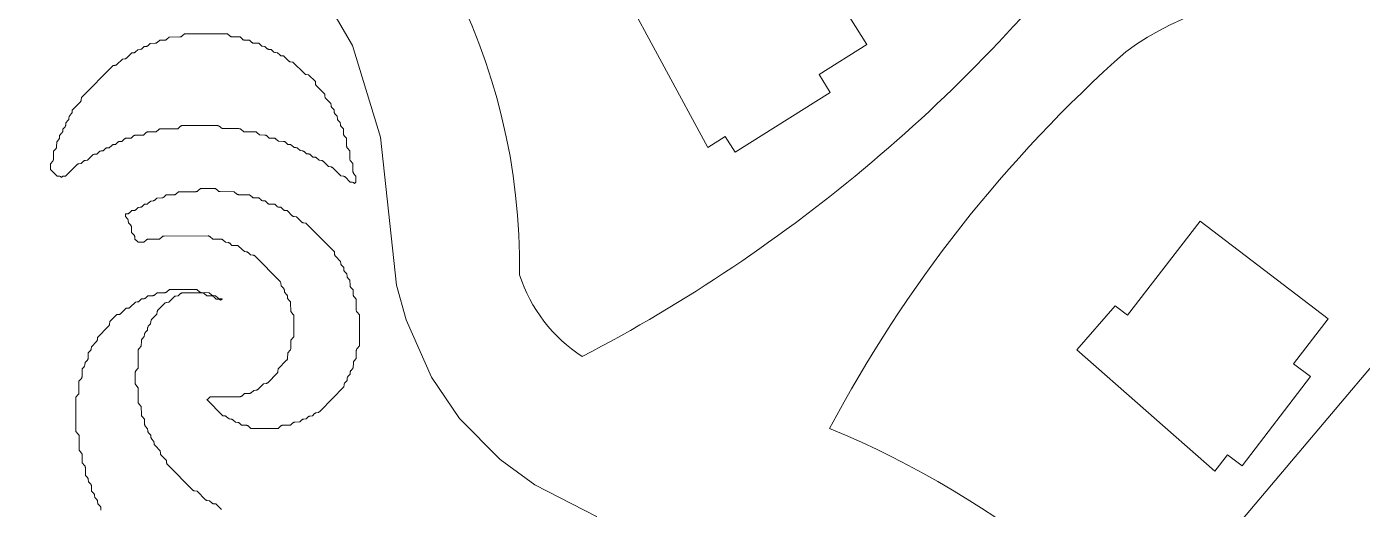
# Model space of a CAD drawing. Header units: inches. Extents: x 36 to 80.3, y 17.3 to 55.9.
# Drawn here: x 53.45 to 64.83, y 39.05 to 43.16 of the extents above; entities that cross this region are included whole.
import ezdxf

# ---------------------------------------------------------------- set-up
doc = ezdxf.new("R2010")
doc.units = ezdxf.units.IN
for name, color, linetype, lineweight in [('01_ORIGINAL_CAD', 7, 'CONTINUOUS', 20), ('02_APPROVED_PDF_OUTLINES', 7, 'CONTINUOUS', 15), ('04_APPROVED_PERIMETER', 7, 'CONTINUOUS', 15)]:
    doc.layers.add(name, color=color, linetype=linetype, lineweight=lineweight)

msp = doc.modelspace()

# ---------------------------------------------------------------- linework, layer by layer
at = {"layer": '01_ORIGINAL_CAD'}
for points in [[(50.14, 46.014, -0.546754), (57.65, 41.045, 0.171391), (58.184, 40.351, 0.171391)], [(60.29, 39.74, -0.089338), (62.813, 42.944, -0.322066), (66.051, 42.944, -0.030946), (69.111, 38.833, -0.044664), (70.78, 33.554, -0.301674), (68.967, 31.144, -0.082145), (65.591, 31.078)], [(60.29, 39.74, -0.300089), (65.18, 32.538)]]:
    msp.add_lwpolyline(points, format="xyb", dxfattribs=at)
for points in [[(59.019, 43.63), (59.878, 44.165), (60.608, 43.006), (60.2, 42.749), (60.296, 42.598), (59.487, 42.088), (59.402, 42.222), (59.254, 42.129), (58.511, 43.505), (58.949, 43.742)], [(62.827, 40.702), (63.445, 41.502), (64.534, 40.672), (64.241, 40.288), (64.384, 40.18), (63.804, 39.42), (63.677, 39.516), (63.571, 39.377), (62.394, 40.407), (62.722, 40.782)]]:
    msp.add_lwpolyline(points, close=True, dxfattribs=at)
msp.add_lwpolyline([(66.604, 42.276), (62.941, 37.945)], dxfattribs=at)
msp.add_arc((51.961, 52.291), 13.465, 297.5281, 322.8549, dxfattribs=at)
at = {"layer": '02_APPROVED_PDF_OUTLINES'}
for points in [[(54.798, 43.095), (55.164, 43.095), (55.187, 43.075), (55.189, 43.073), (55.192, 43.072), (55.195, 43.07), (55.198, 43.07), (55.201, 43.069), (55.204, 43.069), (55.27, 43.069), (55.29, 43.05), (55.292, 43.048), (55.295, 43.046), (55.298, 43.045), (55.301, 43.044), (55.304, 43.043), (55.307, 43.043), (55.35, 43.042), (55.37, 43.023), (55.372, 43.021), (55.375, 43.019), (55.377, 43.018), (55.38, 43.017), (55.383, 43.016), (55.386, 43.016), (55.429, 43.015), (55.446, 42.998), (55.449, 42.996), (55.452, 42.994), (55.455, 42.992), (55.458, 42.991), (55.462, 42.991), (55.482, 42.989), (55.502, 42.969), (55.505, 42.967), (55.508, 42.965), (55.512, 42.964), (55.515, 42.963), (55.519, 42.963), (55.535, 42.962), (55.556, 42.943), (55.558, 42.94), (55.561, 42.939), (55.565, 42.937), (55.568, 42.936), (55.572, 42.936), (55.588, 42.935), (55.609, 42.916), (55.611, 42.914), (55.615, 42.912), (55.618, 42.91), (55.621, 42.909), (55.625, 42.909), (55.641, 42.908), (55.685, 42.864), (55.688, 42.862), (55.691, 42.86), (55.694, 42.858), (55.697, 42.857), (55.701, 42.857), (55.72, 42.855), (55.818, 42.757), (55.821, 42.755), (55.824, 42.753), (55.827, 42.751), (55.83, 42.75), (55.834, 42.75), (55.853, 42.748), (55.912, 42.689), (55.913, 42.669), (55.914, 42.666), (55.915, 42.662), (55.916, 42.659), (55.918, 42.656), (55.92, 42.654), (55.991, 42.582), (55.993, 42.562), (55.994, 42.558), (55.995, 42.555), (55.996, 42.552), (55.998, 42.549), (56, 42.547), (56.044, 42.502), (56.045, 42.485), (56.045, 42.482), (56.046, 42.478), (56.048, 42.475), (56.049, 42.472), (56.052, 42.469), (56.071, 42.449), (56.072, 42.431), (56.072, 42.428), (56.073, 42.424), (56.074, 42.421), (56.076, 42.418), (56.078, 42.415), (56.098, 42.394), (56.1, 42.374), (56.1, 42.371), (56.101, 42.367), (56.103, 42.364), (56.104, 42.361), (56.107, 42.359), (56.124, 42.341), (56.125, 42.324), (56.125, 42.321), (56.126, 42.317), (56.128, 42.314), (56.129, 42.311), (56.132, 42.308), (56.151, 42.288), (56.152, 42.244), (56.152, 42.241), (56.152, 42.238), (56.153, 42.235), (56.155, 42.233), (56.156, 42.23), (56.158, 42.228), (56.177, 42.207), (56.177, 42.14), (56.178, 42.136), (56.178, 42.133), (56.18, 42.13), (56.181, 42.127), (56.184, 42.124), (56.204, 42.101), (56.204, 42.033), (56.204, 42.029), (56.205, 42.026), (56.207, 42.022), (56.208, 42.019), (56.21, 42.016), (56.231, 41.993), (56.231, 41.925), (56.231, 41.922), (56.232, 41.918), (56.233, 41.915), (56.235, 41.912), (56.237, 41.909), (56.257, 41.886), (56.257, 41.832), (56.257, 41.832), (56.254, 41.83), (56.251, 41.828), (56.248, 41.826), (56.244, 41.823), (56.241, 41.826), (56.238, 41.829), (56.235, 41.83), (56.232, 41.832), (56.228, 41.833), (56.225, 41.833), (56.208, 41.834), (56.164, 41.878), (56.162, 41.88), (56.159, 41.882), (56.155, 41.884), (56.152, 41.885), (56.149, 41.885), (56.129, 41.887), (56.06, 41.956), (56.058, 41.959), (56.055, 41.96), (56.052, 41.962), (56.049, 41.963), (56.046, 41.964), (56.023, 41.967), (55.978, 42.012), (55.975, 42.014), (55.973, 42.016), (55.969, 42.018), (55.966, 42.019), (55.963, 42.019), (55.943, 42.021), (55.922, 42.041), (55.919, 42.043), (55.916, 42.045), (55.913, 42.046), (55.909, 42.047), (55.906, 42.047), (55.889, 42.048), (55.869, 42.067), (55.866, 42.07), (55.863, 42.072), (55.86, 42.073), (55.856, 42.074), (55.853, 42.074), (55.836, 42.075), (55.816, 42.094), (55.813, 42.096), (55.81, 42.098), (55.806, 42.1), (55.803, 42.101), (55.799, 42.101), (55.783, 42.102), (55.762, 42.121), (55.76, 42.123), (55.757, 42.125), (55.753, 42.127), (55.75, 42.127), (55.746, 42.128), (55.73, 42.129), (55.709, 42.148), (55.707, 42.15), (55.703, 42.152), (55.7, 42.153), (55.697, 42.154), (55.693, 42.155), (55.676, 42.155), (55.656, 42.175), (55.654, 42.177), (55.651, 42.178), (55.648, 42.18), (55.646, 42.181), (55.643, 42.181), (55.639, 42.181), (55.597, 42.182), (55.576, 42.201), (55.574, 42.203), (55.572, 42.205), (55.569, 42.206), (55.566, 42.207), (55.563, 42.208), (55.56, 42.208), (55.517, 42.209), (55.497, 42.228), (55.494, 42.23), (55.492, 42.232), (55.489, 42.233), (55.486, 42.234), (55.483, 42.235), (55.48, 42.235), (55.437, 42.236), (55.414, 42.256), (55.411, 42.258), (55.409, 42.26), (55.406, 42.261), (55.403, 42.262), (55.4, 42.263), (55.397, 42.263), (55.303, 42.263), (55.277, 42.284), (55.274, 42.286), (55.271, 42.288), (55.268, 42.289), (55.265, 42.289), (55.261, 42.29), (55.117, 42.29), (55.091, 42.311), (55.088, 42.313), (55.085, 42.314), (55.082, 42.315), (55.079, 42.316), (55.075, 42.316), (54.781, 42.316), (54.777, 42.316), (54.775, 42.315), (54.772, 42.314), (54.769, 42.313), (54.766, 42.311), (54.764, 42.31), (54.741, 42.289), (54.595, 42.289), (54.592, 42.289), (54.589, 42.288), (54.586, 42.287), (54.583, 42.286), (54.581, 42.284), (54.578, 42.283), (54.555, 42.262), (54.489, 42.262), (54.486, 42.262), (54.483, 42.261), (54.48, 42.26), (54.477, 42.259), (54.474, 42.258), (54.472, 42.256), (54.449, 42.235), (54.379, 42.234), (54.376, 42.234), (54.373, 42.233), (54.37, 42.232), (54.367, 42.231), (54.365, 42.229), (54.362, 42.227), (54.342, 42.208), (54.3, 42.207), (54.296, 42.207), (54.293, 42.206), (54.291, 42.205), (54.288, 42.204), (54.285, 42.202), (54.283, 42.2), (54.263, 42.181), (54.246, 42.18), (54.242, 42.18), (54.239, 42.179), (54.236, 42.178), (54.233, 42.176), (54.23, 42.174), (54.21, 42.154), (54.193, 42.154), (54.189, 42.153), (54.186, 42.152), (54.183, 42.151), (54.18, 42.149), (54.177, 42.147), (54.157, 42.127), (54.14, 42.127), (54.136, 42.126), (54.133, 42.125), (54.13, 42.124), (54.127, 42.122), (54.124, 42.12), (54.104, 42.101), (54.087, 42.1), (54.083, 42.099), (54.08, 42.098), (54.077, 42.097), (54.073, 42.095), (54.071, 42.093), (54.05, 42.073), (54.03, 42.071), (54.027, 42.071), (54.023, 42.07), (54.02, 42.068), (54.017, 42.066), (54.015, 42.064), (53.971, 42.02), (53.954, 42.019), (53.951, 42.019), (53.947, 42.018), (53.944, 42.016), (53.941, 42.015), (53.938, 42.012), (53.917, 41.993), (53.898, 41.991), (53.894, 41.99), (53.891, 41.989), (53.888, 41.988), (53.885, 41.986), (53.882, 41.983), (53.785, 41.886), (53.769, 41.885), (53.765, 41.884), (53.762, 41.884), (53.759, 41.882), (53.756, 41.88), (53.753, 41.878), (53.749, 41.875), (53.745, 41.878), (53.743, 41.88), (53.74, 41.882), (53.736, 41.884), (53.733, 41.884), (53.729, 41.885), (53.713, 41.886), (53.656, 41.943), (53.656, 41.991), (53.676, 42.014), (53.678, 42.017), (53.68, 42.02), (53.681, 42.024), (53.682, 42.027), (53.682, 42.031), (53.682, 42.098), (53.701, 42.118), (53.703, 42.121), (53.705, 42.123), (53.706, 42.126), (53.707, 42.129), (53.708, 42.132), (53.708, 42.135), (53.709, 42.178), (53.726, 42.196), (53.728, 42.199), (53.73, 42.202), (53.731, 42.205), (53.732, 42.208), (53.733, 42.211), (53.734, 42.232), (53.754, 42.253), (53.756, 42.255), (53.758, 42.259), (53.759, 42.262), (53.76, 42.265), (53.761, 42.269), (53.761, 42.286), (53.779, 42.303), (53.781, 42.306), (53.783, 42.309), (53.784, 42.312), (53.785, 42.315), (53.786, 42.319), (53.787, 42.339), (53.807, 42.36), (53.809, 42.363), (53.811, 42.366), (53.812, 42.369), (53.813, 42.373), (53.813, 42.376), (53.814, 42.393), (53.833, 42.414), (53.835, 42.417), (53.837, 42.42), (53.839, 42.423), (53.84, 42.426), (53.84, 42.43), (53.841, 42.447), (53.911, 42.518), (53.913, 42.521), (53.915, 42.524), (53.916, 42.527), (53.917, 42.53), (53.918, 42.534), (53.92, 42.554), (54.189, 42.827), (54.205, 42.827), (54.208, 42.828), (54.211, 42.828), (54.214, 42.829), (54.217, 42.831), (54.219, 42.833), (54.222, 42.835), (54.269, 42.881), (54.289, 42.883), (54.292, 42.883), (54.295, 42.884), (54.299, 42.886), (54.301, 42.888), (54.304, 42.89), (54.348, 42.934), (54.364, 42.935), (54.368, 42.935), (54.371, 42.936), (54.375, 42.938), (54.378, 42.94), (54.381, 42.942), (54.401, 42.961), (54.421, 42.963), (54.425, 42.964), (54.428, 42.965), (54.431, 42.966), (54.434, 42.968), (54.437, 42.97), (54.454, 42.988), (54.47, 42.989), (54.474, 42.989), (54.477, 42.99), (54.481, 42.991), (54.484, 42.993), (54.487, 42.996), (54.506, 43.014), (54.546, 43.015), (54.549, 43.015), (54.552, 43.015), (54.555, 43.016), (54.558, 43.018), (54.56, 43.019), (54.563, 43.021), (54.586, 43.041), (54.629, 43.042), (54.632, 43.043), (54.635, 43.043), (54.638, 43.044), (54.641, 43.046), (54.643, 43.047), (54.646, 43.049), (54.666, 43.068), (54.758, 43.069), (54.761, 43.069), (54.764, 43.069), (54.767, 43.07), (54.77, 43.071), (54.773, 43.073), (54.775, 43.075)], [(54.373, 41.347), (54.373, 41.37), (54.373, 41.373), (54.372, 41.376), (54.371, 41.379), (54.37, 41.381), (54.368, 41.384), (54.366, 41.386), (54.347, 41.406), (54.346, 41.45), (54.346, 41.453), (54.345, 41.456), (54.344, 41.459), (54.343, 41.462), (54.341, 41.464), (54.339, 41.467), (54.32, 41.488), (54.318, 41.508), (54.318, 41.511), (54.317, 41.515), (54.315, 41.518), (54.313, 41.521), (54.311, 41.523), (54.294, 41.541), (54.294, 41.562), (54.298, 41.565), (54.314, 41.566), (54.317, 41.566), (54.321, 41.567), (54.324, 41.569), (54.327, 41.571), (54.33, 41.573), (54.35, 41.592), (54.367, 41.593), (54.371, 41.593), (54.374, 41.594), (54.377, 41.596), (54.38, 41.598), (54.383, 41.6), (54.403, 41.619), (54.42, 41.62), (54.424, 41.62), (54.427, 41.621), (54.43, 41.623), (54.433, 41.624), (54.436, 41.627), (54.456, 41.646), (54.473, 41.647), (54.477, 41.647), (54.48, 41.648), (54.483, 41.649), (54.486, 41.651), (54.489, 41.654), (54.51, 41.673), (54.53, 41.675), (54.533, 41.676), (54.537, 41.677), (54.54, 41.678), (54.543, 41.68), (54.545, 41.682), (54.562, 41.699), (54.605, 41.7), (54.608, 41.701), (54.611, 41.701), (54.614, 41.702), (54.617, 41.704), (54.619, 41.705), (54.622, 41.707), (54.642, 41.726), (54.708, 41.726), (54.711, 41.727), (54.714, 41.727), (54.717, 41.728), (54.72, 41.729), (54.722, 41.731), (54.724, 41.733), (54.747, 41.753), (54.894, 41.753), (54.897, 41.754), (54.9, 41.754), (54.902, 41.755), (54.905, 41.756), (54.908, 41.758), (54.91, 41.76), (54.933, 41.78), (55.061, 41.78), (55.083, 41.76), (55.086, 41.758), (55.088, 41.756), (55.091, 41.755), (55.094, 41.754), (55.097, 41.754), (55.1, 41.754), (55.22, 41.753), (55.243, 41.733), (55.245, 41.731), (55.248, 41.73), (55.25, 41.729), (55.253, 41.728), (55.256, 41.727), (55.259, 41.727), (55.352, 41.727), (55.372, 41.708), (55.374, 41.706), (55.377, 41.704), (55.38, 41.703), (55.383, 41.702), (55.386, 41.701), (55.389, 41.701), (55.431, 41.7), (55.449, 41.683), (55.451, 41.681), (55.454, 41.679), (55.457, 41.677), (55.461, 41.676), (55.464, 41.676), (55.484, 41.674), (55.505, 41.654), (55.507, 41.652), (55.51, 41.651), (55.513, 41.649), (55.516, 41.648), (55.519, 41.648), (55.522, 41.647), (55.565, 41.647), (55.585, 41.628), (55.587, 41.625), (55.59, 41.623), (55.594, 41.622), (55.597, 41.621), (55.601, 41.621), (55.617, 41.62), (55.638, 41.601), (55.64, 41.598), (55.644, 41.597), (55.647, 41.595), (55.65, 41.594), (55.654, 41.594), (55.67, 41.593), (55.714, 41.549), (55.717, 41.547), (55.72, 41.545), (55.723, 41.543), (55.726, 41.542), (55.73, 41.542), (55.75, 41.54), (55.797, 41.494), (55.799, 41.492), (55.802, 41.49), (55.804, 41.489), (55.807, 41.488), (55.81, 41.487), (55.813, 41.487), (55.83, 41.486), (56.074, 41.24), (56.075, 41.22), (56.076, 41.217), (56.077, 41.213), (56.078, 41.21), (56.08, 41.207), (56.082, 41.205), (56.126, 41.16), (56.127, 41.143), (56.128, 41.14), (56.128, 41.136), (56.13, 41.133), (56.132, 41.13), (56.134, 41.127), (56.153, 41.107), (56.154, 41.089), (56.154, 41.086), (56.155, 41.083), (56.156, 41.079), (56.158, 41.076), (56.16, 41.074), (56.18, 41.053), (56.182, 41.032), (56.182, 41.029), (56.183, 41.025), (56.185, 41.022), (56.187, 41.019), (56.189, 41.017), (56.206, 40.999), (56.207, 40.956), (56.207, 40.953), (56.208, 40.95), (56.209, 40.947), (56.21, 40.944), (56.212, 40.942), (56.214, 40.939), (56.233, 40.919), (56.234, 40.875), (56.234, 40.872), (56.235, 40.869), (56.236, 40.866), (56.237, 40.864), (56.239, 40.861), (56.241, 40.859), (56.259, 40.839), (56.26, 40.744), (56.26, 40.741), (56.261, 40.737), (56.262, 40.734), (56.264, 40.731), (56.266, 40.728), (56.286, 40.705), (56.287, 40.441), (56.267, 40.418), (56.264, 40.415), (56.263, 40.412), (56.261, 40.409), (56.261, 40.405), (56.26, 40.401), (56.26, 40.334), (56.242, 40.314), (56.24, 40.311), (56.238, 40.309), (56.237, 40.306), (56.236, 40.303), (56.235, 40.3), (56.235, 40.297), (56.234, 40.254), (56.215, 40.233), (56.213, 40.231), (56.211, 40.228), (56.21, 40.224), (56.209, 40.221), (56.209, 40.217), (56.208, 40.2), (56.189, 40.18), (56.187, 40.177), (56.185, 40.174), (56.183, 40.171), (56.182, 40.167), (56.182, 40.164), (56.181, 40.146), (56.162, 40.126), (56.16, 40.123), (56.158, 40.12), (56.157, 40.117), (56.156, 40.113), (56.156, 40.11), (56.155, 40.093), (55.954, 39.89), (55.938, 39.874), (55.919, 39.872), (55.915, 39.871), (55.912, 39.87), (55.909, 39.869), (55.906, 39.867), (55.904, 39.865), (55.886, 39.847), (55.866, 39.845), (55.862, 39.845), (55.859, 39.843), (55.856, 39.842), (55.853, 39.84), (55.85, 39.838), (55.833, 39.82), (55.813, 39.818), (55.809, 39.818), (55.806, 39.817), (55.803, 39.815), (55.8, 39.813), (55.797, 39.811), (55.78, 39.794), (55.738, 39.793), (55.734, 39.793), (55.731, 39.792), (55.729, 39.791), (55.726, 39.79), (55.723, 39.788), (55.721, 39.786), (55.701, 39.767), (55.635, 39.767), (55.632, 39.767), (55.629, 39.766), (55.626, 39.765), (55.623, 39.764), (55.621, 39.762), (55.618, 39.76), (55.595, 39.74), (55.362, 39.74), (55.342, 39.759), (55.34, 39.761), (55.337, 39.762), (55.335, 39.764), (55.332, 39.765), (55.329, 39.765), (55.326, 39.766), (55.283, 39.767), (55.266, 39.784), (55.263, 39.786), (55.26, 39.788), (55.257, 39.789), (55.254, 39.79), (55.25, 39.791), (55.23, 39.793), (55.209, 39.812), (55.207, 39.815), (55.204, 39.816), (55.2, 39.818), (55.197, 39.819), (55.193, 39.819), (55.177, 39.82), (55.156, 39.839), (55.153, 39.841), (55.15, 39.843), (55.147, 39.845), (55.144, 39.846), (55.14, 39.846), (55.124, 39.847), (54.987, 39.985), (54.987, 39.985), (54.988, 39.985), (54.992, 39.986), (54.994, 39.988), (54.997, 39.989), (55, 39.992), (55.017, 40.009), (55.269, 40.009), (55.272, 40.009), (55.275, 40.01), (55.277, 40.011), (55.28, 40.012), (55.283, 40.014), (55.285, 40.015), (55.308, 40.036), (55.348, 40.036), (55.351, 40.036), (55.354, 40.037), (55.357, 40.038), (55.36, 40.039), (55.362, 40.041), (55.365, 40.042), (55.388, 40.063), (55.405, 40.064), (55.408, 40.064), (55.411, 40.065), (55.414, 40.066), (55.417, 40.067), (55.419, 40.069), (55.421, 40.071), (55.469, 40.118), (55.492, 40.121), (55.495, 40.122), (55.498, 40.123), (55.501, 40.124), (55.504, 40.126), (55.506, 40.128), (55.586, 40.209), (55.588, 40.211), (55.59, 40.214), (55.591, 40.217), (55.592, 40.22), (55.593, 40.223), (55.596, 40.246), (55.667, 40.319), (55.669, 40.321), (55.671, 40.323), (55.672, 40.326), (55.673, 40.329), (55.674, 40.332), (55.674, 40.335), (55.676, 40.382), (55.697, 40.406), (55.699, 40.408), (55.7, 40.412), (55.702, 40.415), (55.702, 40.418), (55.703, 40.422), (55.703, 40.49), (55.723, 40.513), (55.725, 40.516), (55.727, 40.519), (55.728, 40.522), (55.729, 40.526), (55.729, 40.529), (55.729, 40.693), (55.729, 40.697), (55.728, 40.7), (55.727, 40.703), (55.725, 40.706), (55.723, 40.709), (55.702, 40.735), (55.701, 40.807), (55.701, 40.81), (55.7, 40.813), (55.699, 40.816), (55.698, 40.819), (55.696, 40.821), (55.694, 40.823), (55.675, 40.844), (55.674, 40.861), (55.674, 40.865), (55.673, 40.868), (55.672, 40.871), (55.67, 40.874), (55.668, 40.877), (55.649, 40.898), (55.648, 40.915), (55.647, 40.918), (55.647, 40.922), (55.645, 40.925), (55.643, 40.928), (55.641, 40.931), (55.621, 40.952), (55.618, 40.976), (55.617, 40.979), (55.616, 40.982), (55.615, 40.985), (55.613, 40.987), (55.611, 40.99), (55.396, 41.206), (55.393, 41.209), (55.39, 41.21), (55.387, 41.212), (55.384, 41.213), (55.38, 41.214), (55.36, 41.215), (55.339, 41.235), (55.337, 41.237), (55.334, 41.239), (55.33, 41.241), (55.327, 41.241), (55.323, 41.242), (55.307, 41.243), (55.26, 41.288), (55.258, 41.29), (55.255, 41.292), (55.252, 41.294), (55.249, 41.295), (55.246, 41.295), (55.243, 41.295), (55.2, 41.296), (55.183, 41.314), (55.18, 41.316), (55.177, 41.318), (55.174, 41.319), (55.171, 41.32), (55.168, 41.321), (55.147, 41.323), (55.123, 41.344), (55.121, 41.345), (55.118, 41.347), (55.116, 41.348), (55.113, 41.349), (55.11, 41.35), (55.107, 41.35), (55.039, 41.35), (55.013, 41.371), (55.011, 41.373), (55.008, 41.375), (55.004, 41.376), (55.001, 41.377), (54.998, 41.377), (54.623, 41.376), (54.62, 41.376), (54.617, 41.376), (54.614, 41.375), (54.611, 41.373), (54.609, 41.372), (54.606, 41.37), (54.584, 41.35), (54.487, 41.349), (54.484, 41.348), (54.481, 41.348), (54.478, 41.347), (54.475, 41.345), (54.473, 41.344), (54.47, 41.342), (54.451, 41.323), (54.404, 41.323), (54.387, 41.34), (54.384, 41.342), (54.381, 41.344), (54.378, 41.345), (54.375, 41.346)]]:
    msp.add_lwpolyline(points, close=True, dxfattribs=at)
msp.add_lwpolyline([(54.086, 39.045), (54.085, 39.062), (54.085, 39.065), (54.084, 39.069), (54.083, 39.072), (54.081, 39.075), (54.079, 39.078), (54.059, 39.099), (54.057, 39.119), (54.057, 39.122), (54.056, 39.126), (54.054, 39.129), (54.052, 39.132), (54.05, 39.134), (54.033, 39.152), (54.032, 39.169), (54.032, 39.173), (54.031, 39.176), (54.029, 39.179), (54.027, 39.182), (54.025, 39.185), (54.006, 39.205), (54.005, 39.249), (54.005, 39.252), (54.004, 39.255), (54.003, 39.258), (54.002, 39.261), (54, 39.263), (53.999, 39.265), (53.979, 39.286), (53.977, 39.307), (53.977, 39.31), (53.976, 39.313), (53.974, 39.317), (53.972, 39.319), (53.97, 39.322), (53.953, 39.34), (53.953, 39.407), (53.952, 39.41), (53.952, 39.414), (53.95, 39.417), (53.949, 39.42), (53.947, 39.423), (53.926, 39.446), (53.926, 39.514), (53.926, 39.518), (53.925, 39.521), (53.924, 39.524), (53.922, 39.528), (53.92, 39.53), (53.9, 39.553), (53.899, 39.675), (53.899, 39.679), (53.898, 39.682), (53.897, 39.685), (53.895, 39.689), (53.893, 39.691), (53.873, 39.714), (53.872, 40.005), (53.892, 40.028), (53.894, 40.031), (53.896, 40.034), (53.897, 40.038), (53.898, 40.041), (53.898, 40.045), (53.898, 40.14), (53.919, 40.163), (53.921, 40.166), (53.922, 40.169), (53.924, 40.172), (53.924, 40.176), (53.925, 40.179), (53.925, 40.246), (53.942, 40.264), (53.944, 40.266), (53.946, 40.269), (53.947, 40.272), (53.948, 40.276), (53.949, 40.279), (53.95, 40.299), (53.97, 40.32), (53.972, 40.323), (53.974, 40.325), (53.975, 40.328), (53.976, 40.331), (53.976, 40.334), (53.977, 40.337), (53.977, 40.381), (53.996, 40.401), (53.999, 40.404), (54, 40.407), (54.002, 40.41), (54.003, 40.413), (54.003, 40.417), (54.004, 40.434), (54.047, 40.478), (54.05, 40.481), (54.052, 40.484), (54.053, 40.487), (54.054, 40.49), (54.055, 40.494), (54.056, 40.514), (54.151, 40.61), (54.154, 40.613), (54.155, 40.615), (54.157, 40.618), (54.158, 40.621), (54.158, 40.625), (54.162, 40.648), (54.22, 40.707), (54.24, 40.709), (54.243, 40.709), (54.246, 40.71), (54.25, 40.712), (54.252, 40.714), (54.255, 40.716), (54.3, 40.761), (54.319, 40.762), (54.323, 40.763), (54.326, 40.764), (54.329, 40.765), (54.332, 40.767), (54.335, 40.77), (54.379, 40.814), (54.395, 40.815), (54.399, 40.815), (54.402, 40.816), (54.405, 40.817), (54.408, 40.819), (54.411, 40.821), (54.431, 40.841), (54.448, 40.841), (54.452, 40.842), (54.455, 40.843), (54.458, 40.844), (54.461, 40.846), (54.464, 40.848), (54.484, 40.867), (54.527, 40.868), (54.53, 40.869), (54.533, 40.869), (54.536, 40.87), (54.539, 40.872), (54.541, 40.873), (54.544, 40.875), (54.563, 40.894), (54.63, 40.894), (54.633, 40.895), (54.636, 40.895), (54.639, 40.896), (54.641, 40.897), (54.644, 40.899), (54.646, 40.901), (54.669, 40.921), (54.903, 40.921), (54.926, 40.901), (54.928, 40.899), (54.931, 40.897), (54.933, 40.896), (54.936, 40.895), (54.939, 40.895), (54.942, 40.895), (55.008, 40.894), (55.026, 40.877), (55.028, 40.875), (55.031, 40.873), (55.034, 40.872), (55.038, 40.871), (55.041, 40.87), (55.061, 40.868), (55.082, 40.849), (55.084, 40.847), (55.088, 40.845), (55.091, 40.843), (55.094, 40.842), (55.098, 40.842), (55.114, 40.841), (55.118, 40.838), (55.117, 40.838), (55.114, 40.836), (55.111, 40.835), (55.109, 40.832), (55.105, 40.829), (55.101, 40.832), (55.098, 40.835), (55.095, 40.836), (55.092, 40.838), (55.089, 40.839), (55.085, 40.839), (55.068, 40.84), (55.048, 40.859), (55.046, 40.861), (55.043, 40.863), (55.04, 40.864), (55.038, 40.865), (55.035, 40.866), (55.031, 40.866), (54.988, 40.867), (54.965, 40.887), (54.963, 40.889), (54.96, 40.891), (54.957, 40.892), (54.954, 40.893), (54.951, 40.893), (54.948, 40.894), (54.78, 40.893), (54.777, 40.892), (54.774, 40.892), (54.771, 40.891), (54.768, 40.889), (54.766, 40.888), (54.763, 40.886), (54.743, 40.866), (54.723, 40.864), (54.719, 40.864), (54.716, 40.863), (54.713, 40.861), (54.71, 40.859), (54.707, 40.857), (54.663, 40.812), (54.643, 40.81), (54.64, 40.81), (54.636, 40.809), (54.633, 40.807), (54.63, 40.805), (54.628, 40.803), (54.572, 40.747), (54.57, 40.745), (54.568, 40.742), (54.567, 40.739), (54.566, 40.736), (54.565, 40.733), (54.562, 40.71), (54.517, 40.665), (54.515, 40.662), (54.513, 40.659), (54.512, 40.656), (54.511, 40.653), (54.51, 40.649), (54.509, 40.629), (54.489, 40.608), (54.487, 40.605), (54.485, 40.602), (54.484, 40.599), (54.483, 40.595), (54.482, 40.592), (54.482, 40.575), (54.463, 40.554), (54.46, 40.551), (54.459, 40.548), (54.457, 40.545), (54.456, 40.542), (54.456, 40.538), (54.455, 40.521), (54.436, 40.5), (54.434, 40.498), (54.433, 40.495), (54.431, 40.493), (54.43, 40.49), (54.43, 40.487), (54.43, 40.484), (54.429, 40.44), (54.408, 40.416), (54.406, 40.414), (54.405, 40.41), (54.403, 40.407), (54.403, 40.404), (54.402, 40.4), (54.402, 40.251), (54.381, 40.225), (54.379, 40.222), (54.378, 40.219), (54.377, 40.216), (54.376, 40.212), (54.376, 40.209), (54.376, 40.126), (54.377, 40.122), (54.377, 40.119), (54.379, 40.115), (54.38, 40.112), (54.382, 40.109), (54.403, 40.086), (54.403, 39.965), (54.403, 39.961), (54.404, 39.958), (54.405, 39.954), (54.407, 39.951), (54.409, 39.948), (54.429, 39.925), (54.43, 39.857), (54.43, 39.854), (54.431, 39.85), (54.432, 39.847), (54.434, 39.844), (54.436, 39.841), (54.456, 39.818), (54.457, 39.774), (54.458, 39.771), (54.458, 39.768), (54.459, 39.765), (54.461, 39.762), (54.462, 39.759), (54.464, 39.757), (54.483, 39.737), (54.484, 39.719), (54.484, 39.716), (54.485, 39.712), (54.487, 39.709), (54.489, 39.706), (54.491, 39.703), (54.51, 39.683), (54.511, 39.666), (54.511, 39.662), (54.512, 39.659), (54.513, 39.656), (54.515, 39.653), (54.517, 39.65), (54.537, 39.629), (54.539, 39.608), (54.539, 39.605), (54.54, 39.602), (54.542, 39.599), (54.544, 39.596), (54.546, 39.593), (54.59, 39.548), (54.592, 39.528), (54.593, 39.525), (54.594, 39.521), (54.595, 39.518), (54.597, 39.515), (54.599, 39.513), (54.644, 39.467), (54.645, 39.447), (54.646, 39.444), (54.647, 39.441), (54.648, 39.438), (54.65, 39.435), (54.652, 39.432), (54.867, 39.215), (54.869, 39.213), (54.872, 39.211), (54.875, 39.21), (54.878, 39.209), (54.881, 39.208), (54.904, 39.205), (54.976, 39.133), (54.978, 39.131), (54.981, 39.129), (54.984, 39.127), (54.988, 39.126), (54.991, 39.126), (55.011, 39.124), (55.032, 39.104), (55.035, 39.102), (55.038, 39.1), (55.041, 39.099), (55.045, 39.098), (55.048, 39.097), (55.064, 39.097), (55.109, 39.052), (55.111, 39.05)], dxfattribs=at)
at = {"layer": '04_APPROVED_PERIMETER'}
msp.add_lwpolyline([(55.854, 43.64), (56.227, 42.996), (56.467, 42.218), (56.603, 40.959), (56.684, 40.662), (56.899, 40.176), (57.14, 39.825), (57.486, 39.476), (57.78, 39.26), (58.305, 38.989), (58.279, 38.903), (57.908, 38.42), (57.466, 37.972), (56.724, 37.435), (56.035, 37.085), (55.584, 36.924), (54.522, 36.681), (54.19, 36.654), (54.119, 36.699), (54.011, 37.021), (53.797, 37.426), (53.371, 38.043)], dxfattribs=at)

doc.saveas('drawing.dxf')
